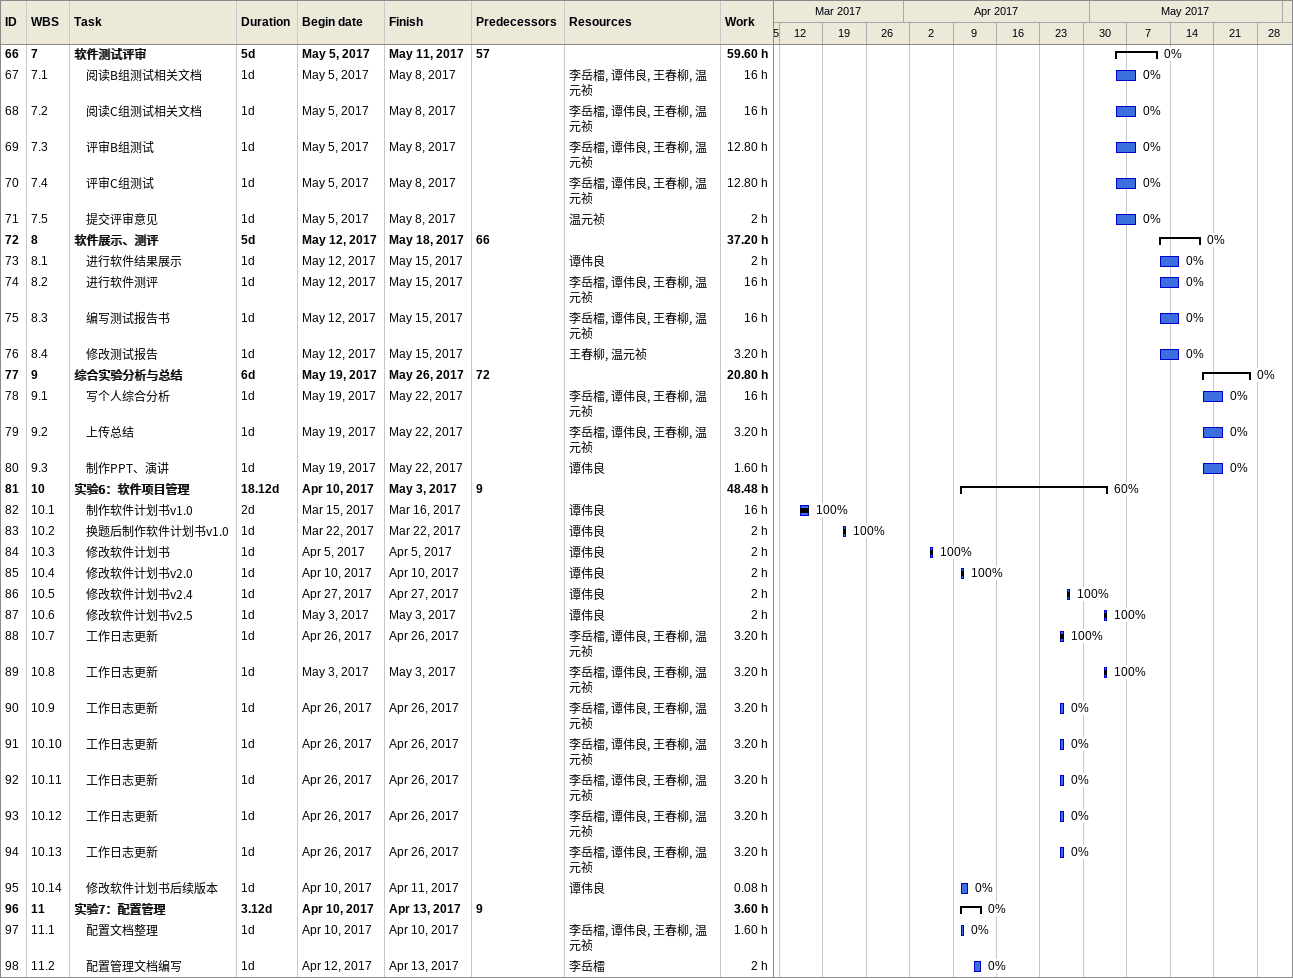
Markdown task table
| ID | WBS | Task | Duration | Start | Finish | Predecessors | Resources | % complete | Work (h) |
|---|---|---|---|---|---|---|---|---|---|
| 66 | 7 | **软件测试评审** | 5d | 2017-05-05 | 2017-05-11 | 57 |  | 0 | 59.60 |
| 67 | 7.1 | 阅读B组测试相关文档 | 1d | 2017-05-05 | 2017-05-08 |  | 李岳檑, 谭伟良, 王春柳, 温元祯 | 0 | 16 |
| 68 | 7.2 | 阅读C组测试相关文档 | 1d | 2017-05-05 | 2017-05-08 |  | 李岳檑, 谭伟良, 王春柳, 温元祯 | 0 | 16 |
| 69 | 7.3 | 评审B组测试 | 1d | 2017-05-05 | 2017-05-08 |  | 李岳檑, 谭伟良, 王春柳, 温元祯 | 0 | 12.80 |
| 70 | 7.4 | 评审C组测试 | 1d | 2017-05-05 | 2017-05-08 |  | 李岳檑, 谭伟良, 王春柳, 温元祯 | 0 | 12.80 |
| 71 | 7.5 | 提交评审意见 | 1d | 2017-05-05 | 2017-05-08 |  | 温元祯 | 0 | 2 |
| 72 | 8 | **软件展示、测评** | 5d | 2017-05-12 | 2017-05-18 | 66 |  | 0 | 37.20 |
| 73 | 8.1 | 进行软件结果展示 | 1d | 2017-05-12 | 2017-05-15 |  | 谭伟良 | 0 | 2 |
| 74 | 8.2 | 进行软件测评 | 1d | 2017-05-12 | 2017-05-15 |  | 李岳檑, 谭伟良, 王春柳, 温元祯 | 0 | 16 |
| 75 | 8.3 | 编写测试报告书 | 1d | 2017-05-12 | 2017-05-15 |  | 李岳檑, 谭伟良, 王春柳, 温元祯 | 0 | 16 |
| 76 | 8.4 | 修改测试报告 | 1d | 2017-05-12 | 2017-05-15 |  | 王春柳, 温元祯 | 0 | 3.20 |
| 77 | 9 | **综合实验分析与总结** | 6d | 2017-05-19 | 2017-05-26 | 72 |  | 0 | 20.80 |
| 78 | 9.1 | 写个人综合分析 | 1d | 2017-05-19 | 2017-05-22 |  | 李岳檑, 谭伟良, 王春柳, 温元祯 | 0 | 16 |
| 79 | 9.2 | 上传总结 | 1d | 2017-05-19 | 2017-05-22 |  | 李岳檑, 谭伟良, 王春柳, 温元祯 | 0 | 3.20 |
| 80 | 9.3 | 制作PPT、演讲 | 1d | 2017-05-19 | 2017-05-22 |  | 谭伟良 | 0 | 1.60 |
| 81 | 10 | **实验6：软件项目管理** | 18.12d | 2017-04-10 | 2017-05-03 | 9 |  | 60 | 48.48 |
| 82 | 10.1 | 制作软件计划书v1.0 | 2d | 2017-03-15 | 2017-03-16 |  | 谭伟良 | 100 | 16 |
| 83 | 10.2 | 换题后制作软件计划书v1.0 | 1d | 2017-03-22 | 2017-03-22 |  | 谭伟良 | 100 | 2 |
| 84 | 10.3 | 修改软件计划书 | 1d | 2017-04-05 | 2017-04-05 |  | 谭伟良 | 100 | 2 |
| 85 | 10.4 | 修改软件计划书v2.0 | 1d | 2017-04-10 | 2017-04-10 |  | 谭伟良 | 100 | 2 |
| 86 | 10.5 | 修改软件计划书v2.4 | 1d | 2017-04-27 | 2017-04-27 |  | 谭伟良 | 100 | 2 |
| 87 | 10.6 | 修改软件计划书v2.5 | 1d | 2017-05-03 | 2017-05-03 |  | 谭伟良 | 100 | 2 |
| 88 | 10.7 | 工作日志更新 | 1d | 2017-04-26 | 2017-04-26 |  | 李岳檑, 谭伟良, 王春柳, 温元祯 | 100 | 3.20 |
| 89 | 10.8 | 工作日志更新 | 1d | 2017-05-03 | 2017-05-03 |  | 李岳檑, 谭伟良, 王春柳, 温元祯 | 100 | 3.20 |
| 90 | 10.9 | 工作日志更新 | 1d | 2017-04-26 | 2017-04-26 |  | 李岳檑, 谭伟良, 王春柳, 温元祯 | 0 | 3.20 |
| 91 | 10.10 | 工作日志更新 | 1d | 2017-04-26 | 2017-04-26 |  | 李岳檑, 谭伟良, 王春柳, 温元祯 | 0 | 3.20 |
| 92 | 10.11 | 工作日志更新 | 1d | 2017-04-26 | 2017-04-26 |  | 李岳檑, 谭伟良, 王春柳, 温元祯 | 0 | 3.20 |
| 93 | 10.12 | 工作日志更新 | 1d | 2017-04-26 | 2017-04-26 |  | 李岳檑, 谭伟良, 王春柳, 温元祯 | 0 | 3.20 |
| 94 | 10.13 | 工作日志更新 | 1d | 2017-04-26 | 2017-04-26 |  | 李岳檑, 谭伟良, 王春柳, 温元祯 | 0 | 3.20 |
| 95 | 10.14 | 修改软件计划书后续版本 | 1d | 2017-04-10 | 2017-04-11 |  | 谭伟良 | 0 | 0.08 |
| 96 | 11 | **实验7：配置管理** | 3.12d | 2017-04-10 | 2017-04-13 | 9 |  | 0 | 3.60 |
| 97 | 11.1 | 配置文档整理 | 1d | 2017-04-10 | 2017-04-10 |  | 李岳檑, 谭伟良, 王春柳, 温元祯 | 0 | 1.60 |
| 98 | 11.2 | 配置管理文档编写 | 1d | 2017-04-12 | 2017-04-13 |  | 李岳檑 | 0 | 2 |
